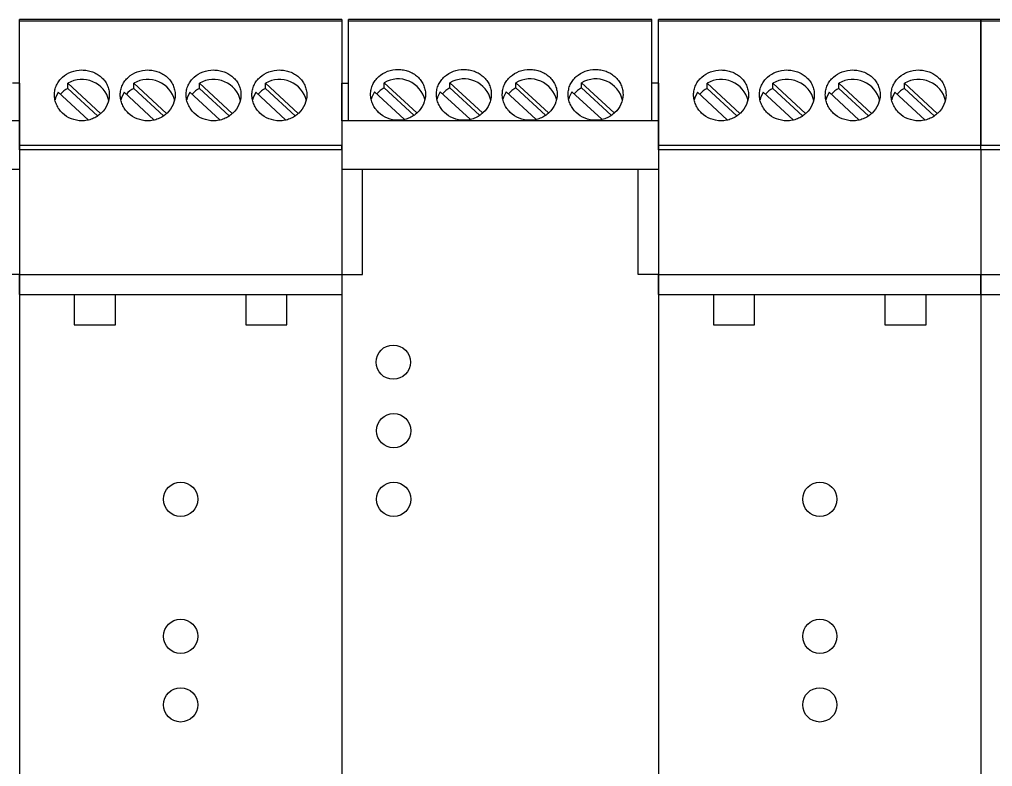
# Model space of a CAD drawing. Header units: millimetres. Extents: x 4137 to 6698, y 1400 to 3585.
# Drawn here: x 5303.6 to 5374.6, y 2741.3 to 2795.8 of the extents above; entities that cross this region are included whole.
import ezdxf

# ---------------------------------------------------------------- set-up
doc = ezdxf.new("R2010")
doc.units = ezdxf.units.MM
doc.layers.add('000-PI-Oprema', color=30, linetype='Continuous', lineweight=5)

msp = doc.modelspace()

# ---------------------------------------------------------------- linework, layer by layer
at = {"color": 0, "linetype": 'ByBlock', "lineweight": 0}
for p, q in [((5349.745, 2795.778), (5327.645, 2795.778)), ((5327.645, 2795.678), (5349.745, 2795.678)), ((5303.645, 2791.128), (5303.645, 2788.392)), ((5327.145, 2788.392), (5327.145, 2791.128)), ((5330.231, 2790.789), (5330.231, 2791.164)), ((5332.606, 2788.961), (5330.231, 2791.164)), ((5335.031, 2790.789), (5335.031, 2791.164)), ((5337.406, 2788.961), (5335.031, 2791.164)), ((5339.831, 2790.789), (5339.831, 2791.164)), ((5342.206, 2788.961), (5339.831, 2791.164)), ((5344.631, 2790.789), (5344.631, 2791.164)), ((5347.006, 2788.961), (5344.631, 2791.164)), ((5350.245, 2791.128), (5350.245, 2788.392)), ((5329.524, 2790.508), (5331.696, 2788.494)), ((5332.391, 2788.786), (5330.231, 2790.789)), ((5334.324, 2790.508), (5336.496, 2788.494)), ((5337.191, 2788.786), (5335.031, 2790.789)), ((5339.124, 2790.508), (5341.296, 2788.494)), ((5341.991, 2788.786), (5339.831, 2790.789)), ((5343.924, 2790.508), (5346.096, 2788.494)), ((5346.791, 2788.786), (5344.631, 2790.789)), ((5303.645, 2788.392), (5280.545, 2788.392)), ((5303.645, 2788.392), (5303.645, 2777.172)), ((5327.145, 2788.392), (5327.145, 2777.172)), ((5350.245, 2788.392), (5327.145, 2788.392)), ((5350.245, 2788.392), (5350.245, 2777.172)), ((5303.645, 2784.826), (5280.545, 2784.826)), ((5350.245, 2784.826), (5327.145, 2784.826)), ((5303.645, 2777.166), (5303.645, 2696.278)), ((5327.145, 2777.172), (5327.145, 2696.278)), ((5327.145, 2777.172), (5328.645, 2777.172)), ((5350.245, 2777.166), (5350.245, 2696.278))]:
    msp.add_line(p, q, dxfattribs=at)
at = {"color": 0, "linetype": 'ByBlock', "lineweight": 0, "ltscale": 0.25}
for p, q in [((5327.645, 2788.392), (5327.645, 2795.778)), ((5349.745, 2788.392), (5349.745, 2795.778)), ((5303.645, 2791.128), (5303.145, 2791.128)), ((5327.145, 2791.128), (5327.645, 2791.128)), ((5350.245, 2791.128), (5349.745, 2791.128)), ((5328.645, 2777.172), (5328.645, 2784.826)), ((5348.741, 2777.167), (5348.745, 2784.82)), ((5303.645, 2777.172), (5302.145, 2777.172)), ((5327.145, 2777.172), (5328.645, 2777.172)), ((5350.245, 2777.172), (5348.745, 2777.172))]:
    msp.add_line(p, q, dxfattribs=at)
at = {"color": 0, "linetype": 'ByBlock', "lineweight": 0, "flags": 128}
for points in [[(5329.524, 2790.508), (5329.332, 2790.102), (5329.29, 2789.951)], [(5334.324, 2790.508), (5334.132, 2790.102), (5334.09, 2789.951)], [(5339.124, 2790.508), (5338.932, 2790.102), (5338.89, 2789.951)], [(5343.924, 2790.508), (5343.732, 2790.102), (5343.69, 2789.951)]]:
    msp.add_lwpolyline(points, dxfattribs=at)
at = {"color": 0, "linetype": 'ByBlock', "lineweight": 0, "ltscale": 0.25}
for centre in [(5330.895, 2770.778), (5330.931, 2765.778), (5330.931, 2760.778)]:
    msp.add_circle(centre, 1.25, dxfattribs=at)
at = {"color": 0, "linetype": 'ByBlock', "lineweight": 0}
for centre, radius, start, end in [((5331.249, 2789.416), 2.023, 13.40006, 120.22754), ((5336.049, 2789.416), 2.023, 13.40006, 120.22754), ((5340.849, 2789.416), 2.023, 13.40006, 120.22754), ((5345.649, 2789.416), 2.023, 13.40006, 120.22754), ((5331.169, 2789.064), 1.964, 118.52592, 138.89397), ((5335.969, 2789.064), 1.964, 118.52592, 138.89397), ((5340.769, 2789.064), 1.964, 118.52592, 138.89397), ((5345.569, 2789.064), 1.964, 118.52592, 138.89397)]:
    msp.add_arc(centre, radius, start, end, dxfattribs=at)
for points in [[(5331.246, 2788.42), (5331.379, 2788.42), (5331.509, 2788.433), (5331.764, 2788.482), (5331.892, 2788.519), (5332.134, 2788.616), (5332.249, 2788.675), (5332.466, 2788.815), (5332.569, 2788.896), (5332.845, 2789.16), (5332.994, 2789.372), (5333.194, 2789.826), (5333.246, 2790.072), (5333.247, 2790.436), (5333.234, 2790.558), (5333.182, 2790.794), (5333.145, 2790.908), (5333.045, 2791.129), (5332.982, 2791.235), (5332.837, 2791.431), (5332.755, 2791.522), (5332.568, 2791.69), (5332.467, 2791.764), (5332.251, 2791.893), (5332.134, 2791.949), (5331.891, 2792.038), (5331.767, 2792.072), (5331.51, 2792.118), (5331.378, 2792.129), (5330.986, 2792.129), (5330.723, 2792.083), (5330.241, 2791.906), (5330.018, 2791.773), (5329.741, 2791.525), (5329.657, 2791.432), (5329.512, 2791.236), (5329.45, 2791.132), (5329.349, 2790.911), (5329.311, 2790.795), (5329.26, 2790.56), (5329.247, 2790.44), (5329.246, 2790.195), (5329.259, 2790.073), (5329.31, 2789.834), (5329.348, 2789.715), (5329.448, 2789.487), (5329.51, 2789.378), (5329.655, 2789.171), (5329.739, 2789.073), (5330.015, 2788.809), (5330.238, 2788.665), (5330.719, 2788.472), (5330.982, 2788.42), (5331.246, 2788.42)], [(5336.046, 2788.42), (5336.179, 2788.42), (5336.309, 2788.433), (5336.564, 2788.482), (5336.692, 2788.519), (5336.934, 2788.616), (5337.049, 2788.675), (5337.266, 2788.815), (5337.369, 2788.896), (5337.645, 2789.16), (5337.794, 2789.372), (5337.994, 2789.826), (5338.046, 2790.072), (5338.047, 2790.436), (5338.034, 2790.558), (5337.982, 2790.794), (5337.945, 2790.908), (5337.845, 2791.129), (5337.782, 2791.235), (5337.637, 2791.431), (5337.555, 2791.522), (5337.368, 2791.69), (5337.267, 2791.764), (5337.051, 2791.893), (5336.934, 2791.949), (5336.691, 2792.038), (5336.567, 2792.072), (5336.31, 2792.118), (5336.178, 2792.129), (5335.786, 2792.129), (5335.523, 2792.083), (5335.041, 2791.906), (5334.818, 2791.773), (5334.541, 2791.525), (5334.457, 2791.432), (5334.312, 2791.236), (5334.25, 2791.132), (5334.149, 2790.911), (5334.111, 2790.795), (5334.06, 2790.56), (5334.047, 2790.44), (5334.046, 2790.195), (5334.059, 2790.073), (5334.11, 2789.834), (5334.148, 2789.715), (5334.248, 2789.487), (5334.31, 2789.378), (5334.455, 2789.171), (5334.539, 2789.073), (5334.815, 2788.809), (5335.038, 2788.665), (5335.519, 2788.472), (5335.782, 2788.42), (5336.046, 2788.42)], [(5340.846, 2788.42), (5340.979, 2788.42), (5341.109, 2788.433), (5341.364, 2788.482), (5341.492, 2788.519), (5341.734, 2788.616), (5341.849, 2788.675), (5342.066, 2788.815), (5342.169, 2788.896), (5342.445, 2789.16), (5342.594, 2789.372), (5342.794, 2789.826), (5342.846, 2790.072), (5342.847, 2790.436), (5342.834, 2790.558), (5342.782, 2790.794), (5342.745, 2790.908), (5342.645, 2791.129), (5342.582, 2791.235), (5342.437, 2791.431), (5342.355, 2791.522), (5342.168, 2791.69), (5342.067, 2791.764), (5341.851, 2791.893), (5341.734, 2791.949), (5341.491, 2792.038), (5341.367, 2792.072), (5341.11, 2792.118), (5340.978, 2792.129), (5340.586, 2792.129), (5340.323, 2792.083), (5339.841, 2791.906), (5339.618, 2791.773), (5339.341, 2791.525), (5339.257, 2791.432), (5339.112, 2791.236), (5339.05, 2791.132), (5338.949, 2790.911), (5338.911, 2790.795), (5338.86, 2790.56), (5338.847, 2790.44), (5338.846, 2790.195), (5338.859, 2790.073), (5338.91, 2789.834), (5338.948, 2789.715), (5339.048, 2789.487), (5339.11, 2789.378), (5339.255, 2789.171), (5339.339, 2789.073), (5339.615, 2788.809), (5339.838, 2788.665), (5340.319, 2788.472), (5340.582, 2788.42), (5340.846, 2788.42)], [(5345.646, 2788.42), (5345.779, 2788.42), (5345.909, 2788.433), (5346.164, 2788.482), (5346.292, 2788.519), (5346.534, 2788.616), (5346.649, 2788.675), (5346.866, 2788.815), (5346.969, 2788.896), (5347.245, 2789.16), (5347.394, 2789.372), (5347.594, 2789.826), (5347.646, 2790.072), (5347.647, 2790.436), (5347.634, 2790.558), (5347.582, 2790.794), (5347.545, 2790.908), (5347.445, 2791.129), (5347.382, 2791.235), (5347.237, 2791.431), (5347.155, 2791.522), (5346.968, 2791.69), (5346.867, 2791.764), (5346.651, 2791.893), (5346.534, 2791.949), (5346.291, 2792.038), (5346.167, 2792.072), (5345.91, 2792.118), (5345.778, 2792.129), (5345.386, 2792.129), (5345.123, 2792.083), (5344.641, 2791.906), (5344.418, 2791.773), (5344.141, 2791.525), (5344.057, 2791.432), (5343.912, 2791.236), (5343.85, 2791.132), (5343.749, 2790.911), (5343.711, 2790.795), (5343.66, 2790.56), (5343.647, 2790.44), (5343.646, 2790.195), (5343.659, 2790.073), (5343.71, 2789.834), (5343.748, 2789.715), (5343.848, 2789.487), (5343.91, 2789.378), (5344.055, 2789.171), (5344.139, 2789.073), (5344.415, 2788.809), (5344.638, 2788.665), (5345.119, 2788.472), (5345.382, 2788.42), (5345.646, 2788.42)]]:
    msp.add_open_spline(points, degree=3, knots=[0, 0, 0, 0, 0.03125, 0.03125, 0.0625, 0.0625, 0.09375, 0.09375, 0.125, 0.125, 0.1875, 0.1875, 0.25, 0.25, 0.28125, 0.28125, 0.3125, 0.3125, 0.34375, 0.34375, 0.375, 0.375, 0.40625, 0.40625, 0.4375, 0.4375, 0.46875, 0.46875, 0.5, 0.5, 0.5625, 0.5625, 0.625, 0.625, 0.65625, 0.65625, 0.6875, 0.6875, 0.71875, 0.71875, 0.75, 0.75, 0.78125, 0.78125, 0.8125, 0.8125, 0.84375, 0.84375, 0.875, 0.875, 0.9375, 0.9375, 1, 1, 1, 1], dxfattribs=at)
at = {"layer": '000-PI-Oprema', "color": 0, "linetype": 'ByBlock', "lineweight": 0}
for p, q in [((5327.145, 2795.778), (5303.645, 2795.778)), ((5303.645, 2795.678), (5303.645, 2795.778)), ((5303.645, 2786.578), (5303.645, 2795.678)), ((5303.645, 2795.678), (5327.145, 2795.678)), ((5327.145, 2795.778), (5327.145, 2795.678)), ((5327.145, 2795.678), (5327.145, 2786.578)), ((5373.745, 2795.778), (5350.245, 2795.778)), ((5350.245, 2795.678), (5350.245, 2795.778)), ((5350.245, 2786.578), (5350.245, 2795.678)), ((5350.245, 2795.678), (5373.745, 2795.678)), ((5373.745, 2795.778), (5373.745, 2795.678)), ((5397.245, 2795.778), (5373.745, 2795.778)), ((5373.745, 2795.678), (5373.745, 2795.778)), ((5373.745, 2795.678), (5373.745, 2786.578)), ((5373.745, 2786.578), (5373.745, 2795.678)), ((5373.745, 2795.678), (5397.245, 2795.678)), ((5307.179, 2790.752), (5307.179, 2791.127)), ((5309.555, 2788.924), (5307.179, 2791.127)), ((5311.979, 2790.752), (5311.979, 2791.127)), ((5314.355, 2788.924), (5311.979, 2791.127)), ((5316.779, 2790.752), (5316.779, 2791.127)), ((5319.155, 2788.924), (5316.779, 2791.127)), ((5321.579, 2790.752), (5321.579, 2791.127)), ((5323.955, 2788.924), (5321.579, 2791.127)), ((5353.779, 2790.752), (5353.779, 2791.127)), ((5356.155, 2788.924), (5353.779, 2791.127)), ((5358.579, 2790.752), (5358.579, 2791.127)), ((5360.955, 2788.924), (5358.579, 2791.127)), ((5363.379, 2790.752), (5363.379, 2791.127)), ((5365.755, 2788.924), (5363.379, 2791.127)), ((5368.179, 2790.752), (5368.179, 2791.127)), ((5370.555, 2788.924), (5368.179, 2791.127)), ((5306.472, 2790.471), (5308.644, 2788.457)), ((5309.34, 2788.749), (5307.179, 2790.752)), ((5311.272, 2790.471), (5313.444, 2788.457)), ((5314.14, 2788.749), (5311.979, 2790.752)), ((5316.072, 2790.471), (5318.244, 2788.457)), ((5318.94, 2788.749), (5316.779, 2790.752)), ((5320.872, 2790.471), (5323.044, 2788.457)), ((5323.74, 2788.749), (5321.579, 2790.752)), ((5353.072, 2790.471), (5355.244, 2788.457)), ((5355.94, 2788.749), (5353.779, 2790.752)), ((5357.872, 2790.471), (5360.044, 2788.457)), ((5360.74, 2788.749), (5358.579, 2790.752)), ((5362.672, 2790.471), (5364.844, 2788.457)), ((5365.54, 2788.749), (5363.379, 2790.752)), ((5367.472, 2790.471), (5369.644, 2788.457)), ((5370.34, 2788.749), (5368.179, 2790.752)), ((5327.145, 2786.578), (5303.645, 2786.578)), ((5303.645, 2786.278), (5303.645, 2786.578)), ((5327.145, 2786.278), (5303.645, 2786.278)), ((5303.645, 2786.278), (5303.645, 2777.172)), ((5327.145, 2786.278), (5327.145, 2786.578)), ((5327.145, 2786.278), (5327.145, 2777.172)), ((5373.745, 2786.578), (5350.245, 2786.578)), ((5350.245, 2786.278), (5350.245, 2786.578)), ((5373.745, 2786.278), (5350.245, 2786.278)), ((5350.245, 2786.278), (5350.245, 2777.172)), ((5373.745, 2786.278), (5373.745, 2786.578)), ((5397.245, 2786.578), (5373.745, 2786.578)), ((5373.745, 2786.278), (5373.745, 2786.578)), ((5373.745, 2786.278), (5373.745, 2777.172)), ((5397.245, 2786.278), (5373.745, 2786.278)), ((5373.745, 2786.278), (5373.745, 2777.172)), ((5303.645, 2777.172), (5327.145, 2777.172)), ((5303.645, 2775.704), (5303.645, 2777.172)), ((5327.145, 2777.172), (5327.145, 2775.704)), ((5350.245, 2777.172), (5373.745, 2777.172)), ((5350.245, 2775.704), (5350.245, 2777.172)), ((5373.745, 2777.172), (5373.745, 2775.704)), ((5373.745, 2777.172), (5397.245, 2777.172)), ((5373.745, 2775.704), (5373.745, 2777.172)), ((5303.645, 2775.704), (5303.645, 2696.278)), ((5303.645, 2775.704), (5307.645, 2775.704)), ((5307.645, 2775.704), (5307.645, 2773.504)), ((5307.645, 2775.704), (5310.645, 2775.704)), ((5310.645, 2773.504), (5310.645, 2775.704)), ((5310.645, 2775.704), (5320.145, 2775.704)), ((5320.145, 2775.704), (5320.145, 2773.504)), ((5320.145, 2775.704), (5323.145, 2775.704)), ((5323.145, 2773.504), (5323.145, 2775.704)), ((5323.145, 2775.704), (5327.145, 2775.704)), ((5327.145, 2775.704), (5327.145, 2696.278)), ((5350.245, 2775.704), (5350.245, 2696.278)), ((5350.245, 2775.704), (5354.245, 2775.704)), ((5354.245, 2775.704), (5354.245, 2773.504)), ((5354.245, 2775.704), (5357.245, 2775.704)), ((5357.245, 2773.504), (5357.245, 2775.704)), ((5357.245, 2775.704), (5366.745, 2775.704)), ((5366.745, 2775.704), (5366.745, 2773.504)), ((5366.745, 2775.704), (5369.745, 2775.704)), ((5369.745, 2773.504), (5369.745, 2775.704)), ((5369.745, 2775.704), (5373.745, 2775.704)), ((5373.745, 2775.704), (5373.745, 2696.278)), ((5373.745, 2775.704), (5373.745, 2696.278)), ((5373.745, 2775.704), (5377.745, 2775.704)), ((5307.645, 2773.504), (5310.645, 2773.504)), ((5320.145, 2773.504), (5323.145, 2773.504)), ((5354.245, 2773.504), (5357.245, 2773.504)), ((5366.745, 2773.504), (5369.745, 2773.504))]:
    msp.add_line(p, q, dxfattribs=at)
at = {"layer": '000-PI-Oprema', "color": 0, "linetype": 'ByBlock', "lineweight": 0, "flags": 128}
for points in [[(5306.472, 2790.471), (5306.28, 2790.065), (5306.238, 2789.914)], [(5311.272, 2790.471), (5311.08, 2790.065), (5311.038, 2789.914)], [(5316.072, 2790.471), (5315.88, 2790.065), (5315.838, 2789.914)], [(5320.872, 2790.471), (5320.68, 2790.065), (5320.638, 2789.914)], [(5353.072, 2790.471), (5352.88, 2790.065), (5352.838, 2789.914)], [(5357.872, 2790.471), (5357.68, 2790.065), (5357.638, 2789.914)], [(5362.672, 2790.471), (5362.48, 2790.065), (5362.438, 2789.914)], [(5367.472, 2790.471), (5367.28, 2790.065), (5367.238, 2789.914)]]:
    msp.add_lwpolyline(points, dxfattribs=at)
at = {"layer": '000-PI-Oprema', "color": 0, "linetype": 'ByBlock', "lineweight": 0, "ltscale": 0.25}
for centre in [(5315.395, 2760.778), (5361.995, 2760.778), (5315.395, 2750.778), (5361.995, 2750.778), (5315.395, 2745.778), (5361.995, 2745.778)]:
    msp.add_circle(centre, 1.25, dxfattribs=at)
at = {"layer": '000-PI-Oprema', "color": 0, "linetype": 'ByBlock', "lineweight": 0}
for centre, radius, start, end in [((5308.198, 2789.379), 2.023, 13.40006, 120.22754), ((5312.998, 2789.379), 2.023, 13.40006, 120.22754), ((5317.798, 2789.379), 2.023, 13.40006, 120.22754), ((5322.598, 2789.379), 2.023, 13.40006, 120.22754), ((5354.798, 2789.379), 2.023, 13.40006, 120.22754), ((5359.598, 2789.379), 2.023, 13.40006, 120.22754), ((5364.398, 2789.379), 2.023, 13.40006, 120.22754), ((5369.198, 2789.379), 2.023, 13.40006, 120.22754), ((5308.117, 2789.027), 1.964, 118.52592, 138.89397), ((5312.917, 2789.027), 1.964, 118.52592, 138.89397), ((5317.717, 2789.027), 1.964, 118.52592, 138.89397), ((5322.517, 2789.027), 1.964, 118.52592, 138.89397), ((5354.717, 2789.027), 1.964, 118.52592, 138.89397), ((5359.517, 2789.027), 1.964, 118.52592, 138.89397), ((5364.317, 2789.027), 1.964, 118.52592, 138.89397), ((5369.117, 2789.027), 1.964, 118.52592, 138.89397)]:
    msp.add_arc(centre, radius, start, end, dxfattribs=at)
for points in [[(5308.195, 2788.383), (5308.327, 2788.383), (5308.457, 2788.396), (5308.713, 2788.445), (5308.84, 2788.482), (5309.082, 2788.579), (5309.197, 2788.638), (5309.414, 2788.778), (5309.517, 2788.859), (5309.794, 2789.123), (5309.943, 2789.335), (5310.142, 2789.789), (5310.195, 2790.035), (5310.195, 2790.398), (5310.182, 2790.521), (5310.131, 2790.756), (5310.093, 2790.871), (5309.993, 2791.091), (5309.93, 2791.198), (5309.786, 2791.394), (5309.703, 2791.485), (5309.516, 2791.652), (5309.416, 2791.727), (5309.199, 2791.856), (5309.082, 2791.912), (5308.84, 2792.001), (5308.715, 2792.035), (5308.459, 2792.08), (5308.326, 2792.092), (5307.935, 2792.092), (5307.671, 2792.046), (5307.19, 2791.868), (5306.967, 2791.736), (5306.69, 2791.488), (5306.605, 2791.395), (5306.46, 2791.199), (5306.398, 2791.094), (5306.298, 2790.874), (5306.259, 2790.757), (5306.208, 2790.522), (5306.195, 2790.402), (5306.195, 2790.157), (5306.208, 2790.036), (5306.258, 2789.797), (5306.297, 2789.678), (5306.397, 2789.449), (5306.458, 2789.34), (5306.603, 2789.134), (5306.687, 2789.036), (5306.964, 2788.771), (5307.187, 2788.628), (5307.668, 2788.435), (5307.93, 2788.383), (5308.195, 2788.383)], [(5312.995, 2788.383), (5313.127, 2788.383), (5313.257, 2788.396), (5313.513, 2788.445), (5313.64, 2788.482), (5313.882, 2788.579), (5313.997, 2788.638), (5314.214, 2788.778), (5314.317, 2788.859), (5314.594, 2789.123), (5314.743, 2789.335), (5314.942, 2789.789), (5314.995, 2790.035), (5314.995, 2790.398), (5314.982, 2790.521), (5314.931, 2790.756), (5314.893, 2790.871), (5314.793, 2791.091), (5314.73, 2791.198), (5314.586, 2791.394), (5314.503, 2791.485), (5314.316, 2791.652), (5314.216, 2791.727), (5313.999, 2791.856), (5313.882, 2791.912), (5313.64, 2792.001), (5313.515, 2792.035), (5313.259, 2792.08), (5313.126, 2792.092), (5312.735, 2792.092), (5312.471, 2792.046), (5311.99, 2791.868), (5311.767, 2791.736), (5311.49, 2791.488), (5311.405, 2791.395), (5311.26, 2791.199), (5311.198, 2791.094), (5311.098, 2790.874), (5311.059, 2790.757), (5311.008, 2790.522), (5310.995, 2790.402), (5310.995, 2790.157), (5311.008, 2790.036), (5311.058, 2789.797), (5311.097, 2789.678), (5311.197, 2789.449), (5311.258, 2789.34), (5311.403, 2789.134), (5311.487, 2789.036), (5311.764, 2788.771), (5311.987, 2788.628), (5312.468, 2788.435), (5312.73, 2788.383), (5312.995, 2788.383)], [(5317.795, 2788.383), (5317.927, 2788.383), (5318.057, 2788.396), (5318.313, 2788.445), (5318.44, 2788.482), (5318.682, 2788.579), (5318.797, 2788.638), (5319.014, 2788.778), (5319.117, 2788.859), (5319.394, 2789.123), (5319.543, 2789.335), (5319.742, 2789.789), (5319.795, 2790.035), (5319.795, 2790.398), (5319.782, 2790.521), (5319.731, 2790.756), (5319.693, 2790.871), (5319.593, 2791.091), (5319.53, 2791.198), (5319.386, 2791.394), (5319.303, 2791.485), (5319.116, 2791.652), (5319.016, 2791.727), (5318.799, 2791.856), (5318.682, 2791.912), (5318.44, 2792.001), (5318.315, 2792.035), (5318.059, 2792.08), (5317.926, 2792.092), (5317.535, 2792.092), (5317.271, 2792.046), (5316.79, 2791.868), (5316.567, 2791.736), (5316.29, 2791.488), (5316.205, 2791.395), (5316.06, 2791.199), (5315.998, 2791.094), (5315.898, 2790.874), (5315.859, 2790.757), (5315.808, 2790.522), (5315.795, 2790.402), (5315.795, 2790.157), (5315.808, 2790.036), (5315.858, 2789.797), (5315.897, 2789.678), (5315.997, 2789.449), (5316.058, 2789.34), (5316.203, 2789.134), (5316.287, 2789.036), (5316.564, 2788.771), (5316.787, 2788.628), (5317.268, 2788.435), (5317.53, 2788.383), (5317.795, 2788.383)], [(5322.595, 2788.383), (5322.727, 2788.383), (5322.857, 2788.396), (5323.113, 2788.445), (5323.24, 2788.482), (5323.482, 2788.579), (5323.597, 2788.638), (5323.814, 2788.778), (5323.917, 2788.859), (5324.194, 2789.123), (5324.343, 2789.335), (5324.542, 2789.789), (5324.595, 2790.035), (5324.595, 2790.398), (5324.582, 2790.521), (5324.531, 2790.756), (5324.493, 2790.871), (5324.393, 2791.091), (5324.33, 2791.198), (5324.186, 2791.394), (5324.103, 2791.485), (5323.916, 2791.652), (5323.816, 2791.727), (5323.599, 2791.856), (5323.482, 2791.912), (5323.24, 2792.001), (5323.115, 2792.035), (5322.859, 2792.08), (5322.726, 2792.092), (5322.335, 2792.092), (5322.071, 2792.046), (5321.59, 2791.868), (5321.367, 2791.736), (5321.09, 2791.488), (5321.005, 2791.395), (5320.86, 2791.199), (5320.798, 2791.094), (5320.698, 2790.874), (5320.659, 2790.757), (5320.608, 2790.522), (5320.595, 2790.402), (5320.595, 2790.157), (5320.608, 2790.036), (5320.658, 2789.797), (5320.697, 2789.678), (5320.797, 2789.449), (5320.858, 2789.34), (5321.003, 2789.134), (5321.087, 2789.036), (5321.364, 2788.771), (5321.587, 2788.628), (5322.068, 2788.435), (5322.33, 2788.383), (5322.595, 2788.383)], [(5354.795, 2788.383), (5354.927, 2788.383), (5355.057, 2788.396), (5355.313, 2788.445), (5355.44, 2788.482), (5355.682, 2788.579), (5355.797, 2788.638), (5356.014, 2788.778), (5356.117, 2788.859), (5356.394, 2789.123), (5356.543, 2789.335), (5356.742, 2789.789), (5356.795, 2790.035), (5356.795, 2790.398), (5356.782, 2790.521), (5356.731, 2790.756), (5356.693, 2790.871), (5356.593, 2791.091), (5356.53, 2791.198), (5356.386, 2791.394), (5356.303, 2791.485), (5356.116, 2791.652), (5356.016, 2791.727), (5355.799, 2791.856), (5355.682, 2791.912), (5355.44, 2792.001), (5355.315, 2792.035), (5355.059, 2792.08), (5354.926, 2792.092), (5354.535, 2792.092), (5354.271, 2792.046), (5353.79, 2791.868), (5353.567, 2791.736), (5353.29, 2791.488), (5353.205, 2791.395), (5353.06, 2791.199), (5352.998, 2791.094), (5352.898, 2790.874), (5352.859, 2790.757), (5352.808, 2790.522), (5352.795, 2790.402), (5352.795, 2790.157), (5352.808, 2790.036), (5352.858, 2789.797), (5352.897, 2789.678), (5352.997, 2789.449), (5353.058, 2789.34), (5353.203, 2789.134), (5353.287, 2789.036), (5353.564, 2788.771), (5353.787, 2788.628), (5354.268, 2788.435), (5354.53, 2788.383), (5354.795, 2788.383)], [(5359.595, 2788.383), (5359.727, 2788.383), (5359.857, 2788.396), (5360.113, 2788.445), (5360.24, 2788.482), (5360.482, 2788.579), (5360.597, 2788.638), (5360.814, 2788.778), (5360.917, 2788.859), (5361.194, 2789.123), (5361.343, 2789.335), (5361.542, 2789.789), (5361.595, 2790.035), (5361.595, 2790.398), (5361.582, 2790.521), (5361.531, 2790.756), (5361.493, 2790.871), (5361.393, 2791.091), (5361.33, 2791.198), (5361.186, 2791.394), (5361.103, 2791.485), (5360.916, 2791.652), (5360.816, 2791.727), (5360.599, 2791.856), (5360.482, 2791.912), (5360.24, 2792.001), (5360.115, 2792.035), (5359.859, 2792.08), (5359.726, 2792.092), (5359.335, 2792.092), (5359.071, 2792.046), (5358.59, 2791.868), (5358.367, 2791.736), (5358.09, 2791.488), (5358.005, 2791.395), (5357.86, 2791.199), (5357.798, 2791.094), (5357.698, 2790.874), (5357.659, 2790.757), (5357.608, 2790.522), (5357.595, 2790.402), (5357.595, 2790.157), (5357.608, 2790.036), (5357.658, 2789.797), (5357.697, 2789.678), (5357.797, 2789.449), (5357.858, 2789.34), (5358.003, 2789.134), (5358.087, 2789.036), (5358.364, 2788.771), (5358.587, 2788.628), (5359.068, 2788.435), (5359.33, 2788.383), (5359.595, 2788.383)], [(5364.395, 2788.383), (5364.527, 2788.383), (5364.657, 2788.396), (5364.913, 2788.445), (5365.04, 2788.482), (5365.282, 2788.579), (5365.397, 2788.638), (5365.614, 2788.778), (5365.717, 2788.859), (5365.994, 2789.123), (5366.143, 2789.335), (5366.342, 2789.789), (5366.395, 2790.035), (5366.395, 2790.398), (5366.382, 2790.521), (5366.331, 2790.756), (5366.293, 2790.871), (5366.193, 2791.091), (5366.13, 2791.198), (5365.986, 2791.394), (5365.903, 2791.485), (5365.716, 2791.652), (5365.616, 2791.727), (5365.399, 2791.856), (5365.282, 2791.912), (5365.04, 2792.001), (5364.915, 2792.035), (5364.659, 2792.08), (5364.526, 2792.092), (5364.135, 2792.092), (5363.871, 2792.046), (5363.39, 2791.868), (5363.167, 2791.736), (5362.89, 2791.488), (5362.805, 2791.395), (5362.66, 2791.199), (5362.598, 2791.094), (5362.498, 2790.874), (5362.459, 2790.757), (5362.408, 2790.522), (5362.395, 2790.402), (5362.395, 2790.157), (5362.408, 2790.036), (5362.458, 2789.797), (5362.497, 2789.678), (5362.597, 2789.449), (5362.658, 2789.34), (5362.803, 2789.134), (5362.887, 2789.036), (5363.164, 2788.771), (5363.387, 2788.628), (5363.868, 2788.435), (5364.13, 2788.383), (5364.395, 2788.383)], [(5369.195, 2788.383), (5369.327, 2788.383), (5369.457, 2788.396), (5369.713, 2788.445), (5369.84, 2788.482), (5370.082, 2788.579), (5370.197, 2788.638), (5370.414, 2788.778), (5370.517, 2788.859), (5370.794, 2789.123), (5370.943, 2789.335), (5371.142, 2789.789), (5371.195, 2790.035), (5371.195, 2790.398), (5371.182, 2790.521), (5371.131, 2790.756), (5371.093, 2790.871), (5370.993, 2791.091), (5370.93, 2791.198), (5370.786, 2791.394), (5370.703, 2791.485), (5370.516, 2791.652), (5370.416, 2791.727), (5370.199, 2791.856), (5370.082, 2791.912), (5369.84, 2792.001), (5369.715, 2792.035), (5369.459, 2792.08), (5369.326, 2792.092), (5368.935, 2792.092), (5368.671, 2792.046), (5368.19, 2791.868), (5367.967, 2791.736), (5367.69, 2791.488), (5367.605, 2791.395), (5367.46, 2791.199), (5367.398, 2791.094), (5367.298, 2790.874), (5367.259, 2790.757), (5367.208, 2790.522), (5367.195, 2790.402), (5367.195, 2790.157), (5367.208, 2790.036), (5367.258, 2789.797), (5367.297, 2789.678), (5367.397, 2789.449), (5367.458, 2789.34), (5367.603, 2789.134), (5367.687, 2789.036), (5367.964, 2788.771), (5368.187, 2788.628), (5368.668, 2788.435), (5368.93, 2788.383), (5369.195, 2788.383)]]:
    msp.add_open_spline(points, degree=3, knots=[0, 0, 0, 0, 0.03125, 0.03125, 0.0625, 0.0625, 0.09375, 0.09375, 0.125, 0.125, 0.1875, 0.1875, 0.25, 0.25, 0.28125, 0.28125, 0.3125, 0.3125, 0.34375, 0.34375, 0.375, 0.375, 0.40625, 0.40625, 0.4375, 0.4375, 0.46875, 0.46875, 0.5, 0.5, 0.5625, 0.5625, 0.625, 0.625, 0.65625, 0.65625, 0.6875, 0.6875, 0.71875, 0.71875, 0.75, 0.75, 0.78125, 0.78125, 0.8125, 0.8125, 0.84375, 0.84375, 0.875, 0.875, 0.9375, 0.9375, 1, 1, 1, 1], dxfattribs=at)

doc.saveas('drawing.dxf')
